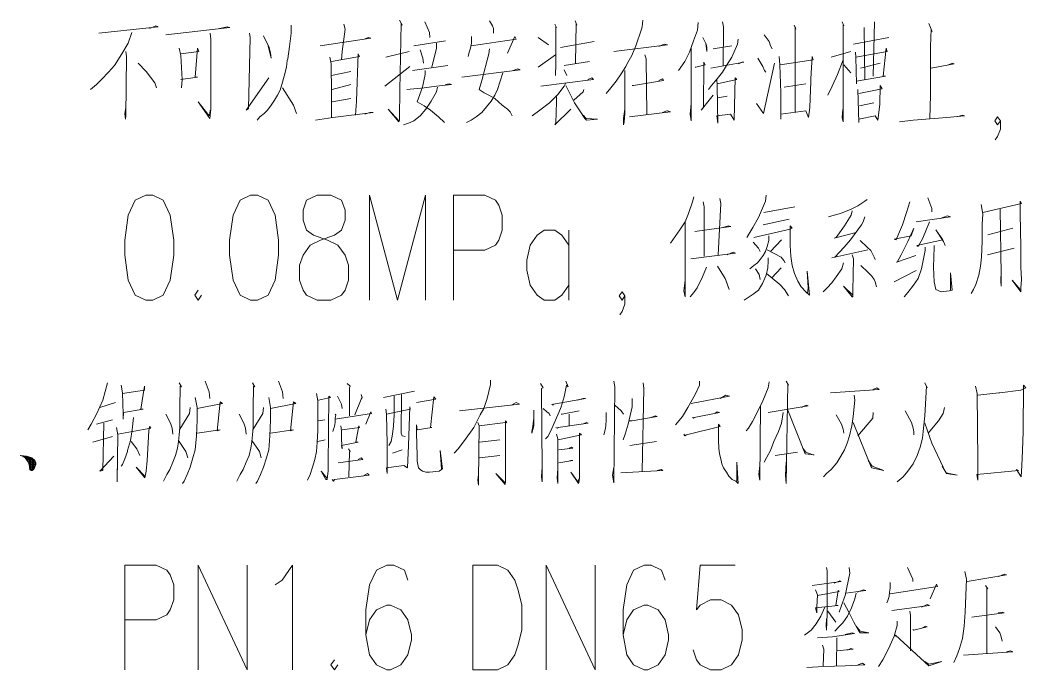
# Model space of a CAD drawing. Header units: millimetres. Extents: x 0 to 829, y 0 to 586.
# Drawn here: x 531.98 to 579.25, y 465.17 to 495.72 of the extents above; entities that cross this region are included whole.
import ezdxf

# ---------------------------------------------------------------- set-up
doc = ezdxf.new("R2010")
doc.units = ezdxf.units.MM

msp = doc.modelspace()

# ---------------------------------------------------------------- linework, layer by layer
at = {"color": 0, "lineweight": 0}
for points in [[(535.675417, 495.102444), (538.472944, 495.412889), (538.363583, 495.451694), (538.063722, 495.335278)], [(544.720639, 495.4905), (544.720639, 495.180056), (544.720639, 495.102444), (544.6395, 494.481556), (544.558361, 493.895944), (544.530139, 493.818333), (544.505444, 493.507889), (544.396083, 493.081028), (544.286722, 492.692972), (544.205583, 492.421333), (544.071528, 492.1885), (543.933944, 491.955667), (543.771667, 491.722833), (543.609389, 491.49), (543.443583, 491.334778), (543.253083, 491.179556), (543.119028, 491.024333)], [(547.193611, 495.529306), (547.250056, 495.296472), (547.112472, 494.248722), (547.08425, 493.857139)], [(549.804167, 495.723333), (549.938222, 495.4905), (549.885306, 495.568111), (549.828861, 492.421333), (549.804167, 491.14075), (549.804167, 491.024333), (549.775944, 490.946722), (549.285583, 491.528806), (549.775944, 490.985528)], [(551.000083, 495.645722), (551.215278, 495.14125), (551.2435, 494.908417)], [(554.041028, 495.684528), (554.178611, 495.451694), (554.231528, 495.335278), (554.231528, 495.218861), (554.231528, 495.102444)], [(557.110194, 495.529306), (557.194861, 495.374083), (557.166639, 495.412889), (557.166639, 493.663111), (557.138417, 493.119833)], [(558.062694, 495.684528), (558.143833, 495.4905), (558.115611, 495.568111), (558.090917, 493.701917)], [(561.241222, 495.723333), (561.213, 495.412889), (561.188306, 495.296472), (560.916667, 494.520361), (560.726167, 494.054694), (560.48275, 493.624306), (560.454528, 493.546694), (560.235806, 493.197444), (559.992389, 492.848194), (559.748972, 492.53775), (559.53025, 492.266111)], [(563.851778, 495.606917), (563.823556, 495.257667), (563.633056, 494.753194), (563.442556, 494.209917), (563.223833, 493.779528), (562.9275, 493.352667)], [(564.99125, 495.645722), (565.044167, 495.412889), (565.019472, 493.5855)], [(568.360278, 495.4905), (568.441417, 495.296472), (568.413194, 495.412889), (568.413194, 491.412389)], [(570.614528, 495.645722), (570.695667, 495.451694), (570.670972, 495.4905), (570.670972, 490.946722), (570.614528, 491.14075), (570.64275, 491.528806)], [(572.138528, 495.645722), (572.082083, 493.081028)], [(574.692639, 495.568111), (574.854917, 495.180056), (574.798472, 495.296472), (574.773778, 494.481556), (574.773778, 492.1885), (574.745556, 491.101944)], [(537.224111, 495.14125), (537.058306, 494.636778), (536.761972, 494.132306), (536.409194, 493.5855), (536.137556, 493.275056), (535.809472, 492.925806), (535.566056, 492.692972), (535.294417, 492.460139)], [(538.825722, 495.024833), (541.841972, 495.374083), (541.789056, 495.374083), (541.732611, 495.412889), (541.351611, 495.335278)], [(540.917694, 495.102444), (540.945917, 494.830806), (540.945917, 491.994472), (540.945917, 491.916861), (540.945917, 491.528806), (540.889472, 491.101944), (540.346194, 491.878056), (540.864778, 491.218361), (540.889472, 491.334778), (540.917694, 491.49)], [(542.76625, 495.102444), (542.794472, 494.908417), (542.709806, 491.567611), (542.603972, 491.49), (543.662306, 493.003417)], [(543.418889, 494.986028), (543.690528, 494.44275), (543.743444, 494.171111), (543.771667, 493.93475), (543.634083, 494.520361)], [(566.949167, 495.024833), (567.192583, 494.714389), (567.2455, 494.520361), (567.326639, 494.365139)], [(571.648167, 495.374083), (571.676389, 492.925806)], [(546.078833, 494.520361), (548.470667, 494.869611), (548.361306, 494.908417), (548.146111, 494.830806)], [(550.4815, 494.520361), (551.977278, 494.753194)], [(551.543361, 494.636778), (551.543361, 494.403944), (551.324639, 493.507889)], [(553.197889, 494.947222), (553.197889, 494.636778), (553.144972, 494.403944), (553.092056, 494.209917), (553.035611, 494.015889)], [(553.173194, 494.520361), (555.289861, 494.830806), (555.236944, 494.947222), (554.884167, 494.171111)], [(556.3235, 494.908417), (556.813861, 494.559167)], [(557.381833, 494.44275), (558.95875, 494.714389)], [(559.883028, 494.248722), (562.408917, 494.559167), (562.246639, 494.597972), (562.003222, 494.481556)], [(564.066972, 494.908417), (564.22925, 494.597972), (564.257472, 494.44275), (564.257472, 494.248722), (564.204556, 494.636778)], [(565.725028, 494.830806), (565.696806, 494.597972), (565.425167, 493.973556), (565.18175, 493.5855), (564.99125, 493.275056), (564.747833, 492.964611), (564.476194, 492.654167), (564.338611, 492.460139)], [(565.425167, 494.520361), (564.557333, 494.365139)], [(571.157806, 494.597972), (572.815861, 494.908417)], [(536.952472, 494.248722), (536.977167, 494.015889), (536.952472, 491.218361), (536.92425, 491.063139), (536.896028, 491.334778), (536.952472, 491.606417)], [(539.450139, 494.403944), (539.531278, 494.054694), (539.587722, 492.925806), (539.5595, 492.53775)], [(539.531278, 492.925806), (540.3215, 493.042222), (540.212139, 493.042222), (540.3215, 494.403944), (540.374417, 494.248722), (539.531278, 494.132306)], [(546.622111, 493.779528), (547.927389, 494.015889), (547.874472, 494.132306), (547.793333, 491.916861), (547.736889, 491.257167)], [(549.176222, 493.973556), (550.266306, 494.248722)], [(550.781361, 494.326333), (550.915417, 493.93475), (550.943639, 493.701917)], [(554.041028, 494.365139), (554.012806, 494.132306), (553.68825, 492.887), (553.554194, 492.460139), (553.797611, 492.304917), (554.012806, 492.1885), (554.284444, 492.033278), (554.64075, 491.722833), (554.884167, 491.528806), (555.018222, 491.412389), (555.102889, 491.218361)], [(556.3235, 493.507889), (557.138417, 494.0935)], [(561.350583, 494.0935), (561.4035, 493.895944), (561.431722, 491.295972)], [(563.523694, 494.403944), (563.523694, 490.985528), (563.470778, 491.295972), (563.523694, 491.800444)], [(571.02375, 494.248722), (570.099472, 493.973556)], [(571.238944, 494.209917), (571.267167, 493.973556), (571.295389, 492.731778), (571.295389, 492.848194), (572.653583, 493.081028), (572.544222, 493.081028), (572.681806, 494.403944), (572.734722, 494.248722), (571.267167, 493.973556)], [(538.391806, 492.53775), (538.310667, 492.770583), (537.901444, 493.313861), (537.520444, 493.701917)], [(546.540972, 493.973556), (546.597417, 493.663111), (546.622111, 492.304917), (546.622111, 491.14075)], [(550.428583, 493.352667), (552.086639, 493.5855)], [(557.547639, 493.5855), (558.743556, 493.779528)], [(563.714194, 493.507889), (563.742417, 493.507889), (564.176333, 493.624306), (564.123417, 493.740722), (564.095194, 491.606417), (563.985833, 491.49), (564.557333, 492.1885)], [(564.447972, 493.469083), (565.996667, 493.740722), (565.915528, 493.740722), (565.75325, 493.663111)], [(566.592861, 491.800444), (566.920944, 491.334778), (567.436, 493.701917)], [(566.649306, 493.93475), (566.892722, 493.546694), (566.973861, 493.352667), (567.030306, 493.275056)], [(567.654722, 494.015889), (567.682944, 493.624306), (567.735861, 492.304917), (567.735861, 491.451194), (567.735861, 491.063139), (567.735861, 491.295972), (568.903556, 491.451194), (569.041139, 491.14075), (569.094056, 491.606417), (569.146972, 492.848194), (569.146972, 492.964611), (569.203417, 494.015889), (569.256333, 493.857139), (567.707639, 493.624306)], [(570.670972, 493.857139), (570.399333, 493.158639), (570.152389, 492.615361), (569.937194, 492.1885)], [(570.695667, 493.624306), (571.02375, 493.23625)], [(571.485889, 493.469083), (572.410167, 493.701917)], [(574.798472, 493.469083), (575.888556, 493.663111), (575.803889, 493.701917), (575.616917, 493.624306)], [(546.622111, 493.119833), (547.521694, 493.313861)], [(549.123306, 492.615361), (550.291, 493.546694)], [(551.024778, 493.352667), (551.024778, 493.158639), (550.890722, 492.576556), (550.643778, 491.878056), (550.971861, 491.684028), (551.271722, 491.49), (551.649194, 491.179556), (551.920833, 490.907917)], [(552.73575, 493.042222), (555.480361, 493.391472), (555.374528, 493.430278), (555.155806, 493.352667)], [(554.665444, 493.23625), (554.531389, 492.809389), (554.422028, 492.460139), (554.284444, 492.1885), (554.122167, 491.916861), (553.906972, 491.645222), (553.68825, 491.373583), (553.416611, 491.179556), (553.173194, 491.024333), (552.954472, 490.907917)], [(557.547639, 493.391472), (557.681694, 493.119833)], [(560.398083, 493.352667), (560.398083, 491.334778), (560.373389, 490.946722), (560.345167, 490.7915), (560.345167, 491.101944), (560.398083, 491.528806)], [(546.650333, 492.460139), (547.521694, 492.692972)], [(550.156944, 492.460139), (550.971861, 492.53775), (551.543361, 492.615361), (552.248917, 492.692972), (552.167778, 492.731778), (551.977278, 492.692972)], [(557.628778, 492.770583), (557.547639, 492.615361), (557.247778, 492.227306), (556.866778, 491.83925), (556.404639, 491.49), (556.051861, 491.218361)], [(556.461083, 492.615361), (558.930528, 492.925806), (558.849389, 493.003417), (558.658889, 492.925806)], [(557.628778, 492.654167), (557.819278, 492.266111), (558.034472, 491.83925), (558.281417, 491.451194), (558.524833, 491.101944), (558.605972, 491.024333), (559.121028, 491.063139), (558.57775, 491.101944), (558.443694, 491.257167)], [(560.754389, 492.654167), (560.807306, 492.654167), (562.218417, 492.887), (562.1655, 492.964611), (562.003222, 492.887)], [(564.719611, 492.964611), (564.747833, 492.615361), (564.772528, 490.869111), (564.719611, 491.218361), (565.37225, 491.295972), (565.534528, 491.024333), (565.587444, 493.003417), (565.672111, 492.925806), (564.747833, 492.731778)], [(568.903556, 492.731778), (567.898139, 492.576556)], [(571.348306, 492.460139), (571.40475, 490.907917), (571.40475, 491.063139), (572.163222, 491.218361), (572.300806, 491.024333), (572.381944, 491.761639), (572.410167, 492.654167), (572.491306, 492.498944), (571.40475, 492.266111)], [(544.967583, 491.334778), (544.83, 491.722833), (544.314944, 492.53775)], [(551.596278, 492.576556), (551.543361, 492.343722), (551.296417, 491.916861), (551.053, 491.528806), (550.781361, 491.218361), (550.4815, 490.985528), (550.238083, 490.869111), (549.994667, 490.7915)], [(558.471917, 492.460139), (558.443694, 492.343722), (558.009778, 491.955667)], [(565.209972, 492.149694), (564.772528, 492.072083)], [(546.650333, 491.878056), (547.521694, 492.033278)], [(557.194861, 492.110889), (557.194861, 491.878056), (557.166639, 490.869111), (557.110194, 490.7915), (557.872194, 491.528806)], [(571.429444, 491.684028), (572.110306, 491.83925)], [(545.863639, 491.024333), (546.678556, 491.14075), (548.580028, 491.373583), (548.41775, 491.373583), (548.174333, 491.295972)], [(560.616806, 491.179556), (562.5465, 491.412389), (562.408917, 491.451194), (562.384222, 491.451194), (562.1655, 491.373583)], [(573.306222, 490.946722), (573.958861, 491.024333), (575.53225, 491.14075), (576.375389, 491.218361), (576.29425, 491.257167), (575.994389, 491.179556)], [(577.814722, 490.093), (577.924083, 490.248222), (578.061667, 490.597472), (578.061667, 490.985528), (577.924083, 491.179556), (577.790028, 490.985528), (577.924083, 490.7915), (578.061667, 490.985528)], [(548.400111, 482.557667), (548.400111, 487.485972), (549.712444, 482.557667), (551.028306, 487.485972), (551.028306, 482.557667)], [(552.344167, 482.557667), (552.344167, 487.485972), (553.822306, 487.485972), (554.316194, 487.253139), (554.478472, 487.016778), (554.644278, 486.547583), (554.644278, 485.842028), (554.478472, 485.372833), (554.316194, 485.14), (553.822306, 484.903639), (552.344167, 484.903639)], [(567.040889, 487.485972), (567.012667, 487.214333), (566.684583, 486.438222), (566.412944, 485.972556), (566.141306, 485.506889)], [(563.643639, 487.408361), (563.587194, 487.175528), (563.400222, 486.63225), (563.234417, 486.244194), (562.991, 485.856139), (562.772278, 485.545694), (562.557083, 485.23525)], [(564.077556, 487.175528), (564.134, 486.942694), (564.134, 484.614361)], [(564.86425, 487.33075), (564.920694, 487.097917), (564.783111, 484.691972)], [(566.931528, 486.671056), (568.399083, 486.942694)], [(571.792806, 487.291944), (571.686972, 487.214333), (571.358889, 486.9815), (571.034333, 486.826278), (570.543972, 486.63225), (570.244111, 486.554639), (569.972472, 486.477028)], [(573.803639, 487.175528), (573.641361, 486.671056), (573.450861, 486.088972), (573.260361, 485.662111), (573.154528, 485.390472), (573.069861, 485.429278), (573.860083, 485.5845), (573.994139, 485.93375), (573.697806, 485.312861), (573.397944, 484.691972), (573.207444, 484.342722), (573.179222, 484.342722), (574.075278, 484.653167)], [(574.646778, 487.369556), (574.837278, 486.865083), (574.837278, 486.709861)], [(577.147972, 487.059111), (577.229111, 486.593444), (577.200889, 486.127778), (577.200889, 485.312861), (577.172667, 484.575556), (577.11975, 484.148694), (577.038611, 483.721833), (576.901028, 483.294972), (576.795194, 483.062139), (576.685833, 482.868111)], [(577.229111, 486.671056), (579.049444, 487.097917), (578.993, 487.214333), (578.993, 486.63225), (579.021222, 485.041222), (579.021222, 484.226306), (579.021222, 484.109889), (579.049444, 483.527806), (579.021222, 483.13975), (579.021222, 482.945722), (578.615528, 483.489), (578.993, 483.062139)], [(571.686972, 486.477028), (571.605833, 486.244194), (571.521167, 486.088972), (571.006111, 485.390472), (570.70625, 485.041222), (570.272333, 484.575556), (570.138278, 484.53675), (571.821028, 484.924806)], [(571.08725, 486.748667), (571.034333, 486.554639), (570.734472, 486.050167), (570.328778, 485.506889), (570.244111, 485.468083), (571.27775, 485.739722)], [(574.1035, 486.244194), (575.708639, 486.477028), (575.571056, 486.515833), (575.218278, 486.399417)], [(578.044028, 486.826278), (578.096944, 483.760639), (578.096944, 483.217361), (578.07225, 483.450194), (578.096944, 483.915861)], [(563.234417, 486.244194), (563.234417, 482.712889), (563.1815, 482.984528), (563.234417, 483.489)], [(563.696556, 485.778528), (565.382833, 486.011361), (565.273472, 486.050167), (565.001833, 485.972556)], [(566.469389, 485.506889), (568.180361, 485.894944), (568.180361, 486.050167), (568.2615, 485.93375), (568.180361, 485.894944), (568.180361, 485.118833), (568.208583, 484.614361), (568.2615, 484.1875), (568.370861, 483.799444), (568.533139, 483.450194), (568.695417, 483.178556), (568.914139, 482.945722), (569.076417, 482.7905), (568.967056, 483.915861), (569.0235, 483.13975), (568.995278, 482.868111)], [(566.903306, 486.088972), (568.127444, 486.360611)], [(574.727917, 486.244194), (574.403361, 485.468083), (574.184639, 485.080028), (574.131722, 485.118833), (575.352333, 485.390472), (575.027778, 485.856139), (575.380556, 485.312861), (575.461694, 485.118833)], [(557.766361, 485.14), (557.438278, 485.609194), (557.106667, 485.842028), (556.616306, 485.842028), (556.284694, 485.609194), (555.956611, 485.14), (555.794333, 484.434444), (555.794333, 483.96525), (555.956611, 483.259694), (556.284694, 482.7905), (556.616306, 482.557667), (557.106667, 482.557667), (557.438278, 482.7905), (557.766361, 483.259694)], [(557.766361, 485.842028), (557.766361, 482.557667)], [(567.174944, 485.5845), (567.174944, 485.351667), (567.093806, 485.080028), (567.012667, 484.847194), (566.903306, 484.653167), (566.76925, 484.459139), (566.631667, 484.303917), (566.469389, 484.1875), (566.278889, 484.032278)], [(578.640222, 485.93375), (577.472528, 485.623306)], [(566.441167, 485.274056), (566.684583, 485.002417), (566.76925, 484.847194)], [(567.774667, 485.390472), (567.256083, 484.847194), (567.093806, 484.924806), (567.746444, 484.575556), (567.8805, 484.420333), (567.936944, 484.303917)], [(571.46825, 485.351667), (571.792806, 485.041222), (571.958611, 484.886), (572.03975, 484.730778), (572.120889, 484.575556), (572.173806, 484.459139)], [(574.946639, 485.118833), (574.946639, 485.041222), (574.918417, 484.109889), (574.946639, 483.411389), (575.027778, 483.062139), (575.271194, 482.945722), (575.652194, 482.984528), (575.789778, 483.023333), (575.708639, 483.83825), (575.708639, 483.023333)], [(563.506056, 484.497944), (565.598028, 484.769583), (565.492194, 484.808389), (565.220556, 484.691972)], [(571.08725, 484.691972), (571.143694, 484.497944), (571.115472, 482.984528), (571.115472, 482.712889), (571.08725, 482.712889), (570.681556, 483.217361), (571.115472, 482.7905)], [(574.512722, 485.041222), (574.512722, 484.886), (574.346917, 484.032278), (574.184639, 483.566611), (573.969444, 483.256167), (573.697806, 482.906917), (573.532, 482.712889)], [(577.444306, 484.691972), (578.696667, 485.002417)], [(564.239833, 484.109889), (564.049333, 483.644222), (563.805917, 483.13975), (563.643639, 482.906917), (563.481361, 482.712889)], [(564.758417, 484.148694), (565.111194, 483.566611), (565.192333, 483.372583), (565.301694, 483.062139), (565.164111, 483.450194)], [(567.146722, 484.53675), (567.146722, 484.381528), (567.122028, 484.071083), (567.040889, 483.721833), (566.875083, 483.333778), (566.684583, 483.023333), (566.441167, 482.829306), (566.19775, 482.674083), (566.00725, 482.557667)], [(570.681556, 484.303917), (570.600417, 484.032278), (570.328778, 483.644222), (570.138278, 483.372583), (569.919556, 483.13975), (569.729056, 482.945722)], [(571.496472, 484.1875), (571.821028, 483.877056), (572.011528, 483.683028), (572.120889, 483.527806), (572.173806, 483.411389), (572.23025, 483.178556)], [(566.550528, 484.032278), (566.712806, 483.760639), (566.76925, 483.527806)], [(567.746444, 484.071083), (567.312528, 483.605417), (567.065583, 483.799444), (567.69, 483.294972), (567.908722, 483.062139), (568.099222, 482.751694)], [(573.069861, 483.411389), (574.1035, 483.954667)], [(540.346194, 483.026861), (540.183917, 482.7905), (540.346194, 482.557667), (540.512, 482.7905)], [(560.16525, 481.859167), (560.274611, 482.014389), (560.408667, 482.363639), (560.408667, 482.751694), (560.274611, 482.945722), (560.137028, 482.751694), (560.274611, 482.557667), (560.408667, 482.751694)], [(536.081111, 478.666528), (535.862389, 477.851611), (535.59075, 477.230722), (535.319111, 476.72625), (535.156833, 476.454611)], [(536.73375, 478.550111), (536.786667, 478.200861), (536.814889, 477.191917), (536.814889, 476.959083), (536.839583, 477.269528), (537.763861, 477.42475), (537.6545, 477.42475), (537.820306, 478.511306), (537.820306, 478.317278), (536.786667, 478.162056)], [(539.450139, 478.666528), (539.5595, 478.4725), (539.503056, 478.511306), (539.478361, 477.463556), (539.478361, 476.997889), (539.478361, 476.571028), (539.450139, 476.21825), (539.421917, 475.907806), (539.369, 475.597361), (539.287861, 475.248111), (539.150278, 474.937667), (539.016222, 474.588417), (538.878639, 474.355583), (538.716361, 474.045139)], [(540.67075, 478.744139), (540.86125, 478.239667), (540.889472, 477.929222)], [(542.900306, 478.666528), (543.009667, 478.4725), (542.953222, 478.511306), (542.928528, 477.463556), (542.928528, 476.997889), (542.928528, 476.571028), (542.900306, 476.21825), (542.872083, 475.907806), (542.819167, 475.597361), (542.738028, 475.248111), (542.600444, 474.937667), (542.466389, 474.588417), (542.328806, 474.355583), (542.166528, 474.045139)], [(544.124444, 478.744139), (544.311417, 478.239667), (544.339639, 477.929222)], [(547.355889, 478.627722), (547.493472, 478.511306), (547.46525, 478.433694), (547.46525, 477.114306)], [(554.093944, 478.782944), (554.093944, 478.588917), (553.931667, 477.929222), (553.769389, 477.463556), (553.607111, 477.153111), (553.30725, 476.571028), (552.873333, 475.946611), (552.573472, 475.558556), (552.382972, 475.364528)], [(556.432861, 478.627722), (556.566917, 478.433694), (556.485778, 478.394889), (556.514, 474.627222), (556.514, 474.006333), (556.485778, 474.239167), (556.514, 474.704833)], [(557.62525, 478.744139), (557.734611, 478.4725), (557.653472, 478.550111), (557.544111, 478.006833), (557.410056, 477.541167), (557.381833, 477.463556), (557.247778, 477.153111), (557.081972, 476.765056), (556.919694, 476.415806), (556.785639, 476.140639), (556.676278, 476.024222)], [(559.883028, 478.744139), (559.935944, 478.4725), (559.883028, 473.967528), (559.826583, 474.316778), (559.883028, 474.704833)], [(561.265917, 478.666528), (561.294139, 478.394889), (561.213, 474.510806)], [(563.904694, 478.744139), (563.904694, 478.550111), (563.714194, 478.12325), (563.361417, 477.502361), (563.114472, 477.0755), (562.789917, 476.687444)], [(567.192583, 478.705333), (567.136139, 478.433694), (566.892722, 477.812806), (566.621083, 477.269528), (566.402361, 476.842667), (566.211861, 476.532222), (566.1025, 476.415806)], [(567.979278, 478.744139), (568.088639, 478.550111), (568.060417, 478.627722), (567.979278, 473.928722), (567.951056, 474.316778), (567.979278, 474.937667)], [(570.07125, 478.200861), (572.353722, 478.356083), (572.244361, 478.433694), (572.053861, 478.356083)], [(574.498611, 478.666528), (574.607972, 478.433694), (574.57975, 478.511306), (574.498611, 477.114306), (574.445694, 476.532222), (574.392778, 476.063028), (574.283417, 475.636167), (574.145833, 475.248111), (573.955333, 474.860056), (573.711917, 474.510806), (573.493194, 474.239167), (573.196861, 474.006333)], [(576.890444, 478.511306), (576.971583, 478.162056), (576.999806, 474.976472), (576.999806, 474.860056), (576.999806, 474.083944), (576.946889, 474.355583), (578.901278, 474.549611), (578.820139, 474.588417), (579.038861, 474.239167), (579.063556, 474.782444), (579.091778, 475.480944), (579.12, 476.377), (579.144694, 478.550111), (579.254056, 478.433694), (579.010639, 478.317278), (578.033444, 478.200861), (577.977, 478.200861), (576.999806, 478.084444)], [(540.208611, 477.968028), (540.293278, 477.502361), (540.293278, 476.920278), (540.265056, 476.179444), (540.208611, 475.51975), (540.102778, 475.131694), (539.965194, 474.704833), (539.831139, 474.355583), (539.693556, 474.045139), (539.612417, 473.928722)], [(543.662306, 477.968028), (543.743444, 477.502361), (543.743444, 476.920278), (543.715222, 476.179444), (543.662306, 475.51975), (543.552944, 475.131694), (543.415361, 474.704833), (543.281306, 474.355583), (543.143722, 474.045139), (543.062583, 473.928722)], [(545.916556, 478.162056), (545.969472, 477.812806), (545.969472, 477.036694), (545.969472, 476.415806), (545.944778, 475.869), (545.916556, 475.442139), (545.835417, 475.054083), (545.726056, 474.704833), (545.616694, 474.355583), (545.482639, 474.083944)], [(545.997694, 477.851611), (546.569194, 477.968028), (546.488056, 478.045639), (546.459833, 474.782444), (546.459833, 474.510806), (546.431611, 474.277972), (546.406917, 474.12275), (546.350472, 474.12275), (546.13175, 474.510806), (546.406917, 474.161556), (546.431611, 474.316778)], [(546.89375, 478.045639), (547.08425, 477.657583), (547.112472, 477.463556)], [(548.008528, 478.12325), (548.061444, 477.968028), (548.008528, 477.890417), (547.708667, 477.153111)], [(549.066861, 477.968028), (550.509722, 478.278472)], [(549.557222, 478.045639), (549.557222, 477.153111), (549.529, 476.648639), (549.476083, 476.257056), (549.419639, 475.907806), (549.313806, 475.713778)], [(549.91, 478.12325), (549.881778, 476.299389), (549.938222, 476.179444), (550.072278, 476.140639)], [(550.615556, 477.735194), (551.511611, 477.890417), (551.430472, 478.006833), (551.268194, 476.571028), (551.324639, 476.571028), (550.643778, 476.454611), (550.615556, 476.687444), (550.615556, 476.299389), (550.643778, 475.248111), (550.643778, 474.976472), (550.672, 474.82125), (550.696694, 474.666028), (550.781361, 474.588417), (550.887194, 474.510806), (551.053, 474.472), (551.215278, 474.472), (551.677417, 474.510806), (551.786778, 474.588417), (551.839694, 474.627222), (551.730333, 475.480944), (551.786778, 474.627222)], [(563.523694, 477.696389), (565.315806, 478.045639), (565.153528, 478.084444), (564.881889, 477.929222)], [(571.186028, 478.084444), (571.210722, 477.851611), (571.129583, 477.0755), (571.076667, 476.648639), (570.967306, 476.179444), (570.857944, 475.830194), (570.723889, 475.51975), (570.561611, 475.209306), (570.371111, 474.898861), (570.099472, 474.588417), (569.88075, 474.394389), (569.746694, 474.239167)], [(535.728333, 477.502361), (536.462111, 477.735194)], [(539.965194, 477.502361), (539.936972, 477.230722), (539.478361, 476.493417)], [(540.293278, 477.463556), (541.485667, 477.696389), (541.379833, 477.774), (541.24225, 476.415806), (541.379833, 476.454611), (540.293278, 476.299389)], [(543.415361, 477.502361), (543.390667, 477.230722), (542.928528, 476.493417)], [(543.743444, 477.463556), (544.939361, 477.696389), (544.83, 477.774), (544.692417, 476.415806), (544.83, 476.454611), (543.743444, 476.299389)], [(549.176222, 477.42475), (549.204444, 477.191917), (549.232667, 475.791389), (549.232667, 475.403333), (549.232667, 474.394389), (549.204444, 474.666028), (550.019361, 474.782444), (550.181639, 474.666028), (550.234556, 475.713778), (550.291, 477.541167), (550.319222, 477.42475), (549.204444, 477.191917)], [(552.626389, 477.347139), (555.452139, 477.657583), (555.289861, 477.735194)], [(555.289861, 477.735194), (555.071139, 477.618778)], [(556.976139, 477.657583), (557.029056, 477.618778), (557.057278, 477.657583), (558.549528, 477.929222), (558.440167, 477.929222), (558.168528, 477.851611)], [(559.935944, 477.618778), (560.235806, 477.347139), (560.345167, 477.191917)], [(560.750861, 477.929222), (560.750861, 477.541167), (560.560361, 476.72625), (560.426306, 476.257056), (560.316944, 475.985417)], [(566.783361, 477.579972), (566.755139, 474.083944), (566.702222, 474.355583), (566.755139, 474.782444)], [(567.136139, 477.269528), (569.012917, 477.579972), (568.92825, 477.618778), (568.713056, 477.502361)], [(575.422889, 477.502361), (575.369972, 477.230722), (575.15125, 476.881472), (574.664417, 476.299389)], [(537.301722, 477.036694), (537.248806, 476.454611), (537.167667, 475.946611), (537.030083, 475.480944), (537.030083, 475.442139), (536.896028, 475.092889), (536.786667, 474.82125), (536.73375, 474.743639)], [(538.825722, 477.191917), (539.040917, 476.765056), (539.122056, 476.532222), (539.150278, 476.257056)], [(542.275889, 477.191917), (542.491083, 476.765056), (542.57575, 476.532222), (542.600444, 476.257056)], [(546.784389, 477.191917), (546.812611, 477.153111), (546.784389, 476.997889), (546.784389, 476.803861), (546.759694, 476.609833), (546.70325, 476.493417), (546.678556, 476.377)], [(546.784389, 476.959083), (548.498889, 477.230722), (548.470667, 477.308333), (548.22725, 476.72625)], [(556.133, 477.385944), (556.133, 476.920278), (556.133, 476.648639), (556.023639, 476.299389), (556.023639, 476.377), (556.076556, 476.609833), (556.104778, 476.920278)], [(556.566917, 477.463556), (556.729194, 477.308333), (556.838556, 477.230722), (556.891472, 477.114306)], [(557.410056, 477.191917), (557.462972, 477.191917), (558.253194, 477.347139)], [(557.791056, 477.191917), (557.791056, 476.648639)], [(559.53025, 477.269528), (559.53025, 476.920278), (559.502028, 476.648639), (559.473806, 476.454611), (559.420889, 476.21825)], [(560.616806, 476.881472), (560.750861, 476.881472), (561.918556, 477.0755), (561.837417, 477.114306), (561.622222, 477.036694)], [(563.576611, 477.036694), (563.633056, 476.997889), (563.65775, 477.036694), (564.853667, 477.269528), (564.744306, 477.308333), (564.638472, 477.230722)], [(567.841694, 477.269528), (567.760556, 476.765056), (567.6265, 476.377), (567.407778, 475.907806), (567.2455, 475.480944), (567.083222, 475.1705), (566.945639, 474.937667)], [(568.060417, 477.385944), (568.875333, 475.325722), (569.30925, 475.286917), (569.256333, 475.286917), (568.903556, 475.403333), (568.765972, 475.597361)], [(570.342889, 477.153111), (570.586306, 476.72625), (570.667444, 476.493417), (570.695667, 476.299389)], [(572.082083, 477.269528), (572.053861, 476.997889), (571.348306, 476.179444)], [(573.574333, 477.347139), (573.874194, 476.803861), (573.955333, 476.532222), (573.983556, 476.377), (573.983556, 476.21825)], [(536.324528, 476.920278), (535.562528, 476.72625)], [(535.918833, 476.765056), (535.862389, 474.549611), (535.728333, 474.510806), (536.377444, 475.209306)], [(536.515028, 476.571028), (536.567944, 476.21825), (536.54325, 474.006333), (536.54325, 474.316778), (536.54325, 474.627222)], [(536.567944, 476.257056), (538.116639, 476.532222), (538.063722, 476.609833), (538.0355, 476.415806), (537.954361, 475.015278), (537.901444, 474.510806), (537.845, 474.200361), (537.439306, 474.704833), (537.845, 474.277972)], [(546.297556, 476.920278), (545.997694, 476.881472)], [(547.056028, 476.648639), (547.08425, 476.415806), (547.08425, 475.985417), (547.112472, 475.558556), (547.08425, 475.713778), (547.870944, 475.869), (547.765111, 475.869), (547.899167, 476.648639), (547.927389, 476.571028), (547.112472, 476.454611)], [(553.49775, 476.803861), (553.550667, 476.648639), (553.522444, 474.083944), (553.522444, 473.851111), (553.49775, 474.083944), (553.522444, 474.355583)], [(553.550667, 476.648639), (554.7995, 476.803861), (554.7995, 476.881472), (554.855944, 476.803861), (554.7995, 476.765056), (554.7995, 474.045139), (554.774806, 473.889917), (554.337361, 474.394389), (554.774806, 473.967528)], [(557.163111, 476.571028), (557.219556, 476.532222), (557.272472, 476.571028), (558.687111, 476.765056), (558.605972, 476.803861), (558.415472, 476.72625)], [(563.170917, 476.257056), (563.223833, 476.179444), (563.304972, 476.21825), (564.881889, 476.609833), (564.80075, 476.72625), (564.80075, 476.532222), (564.80075, 475.946611), (564.825444, 475.597361), (564.853667, 475.325722), (564.910111, 475.092889), (564.963028, 474.860056), (565.044167, 474.666028), (565.18175, 474.472), (565.287583, 474.277972), (565.453389, 474.12275), (565.615667, 474.045139), (565.725028, 473.928722), (565.668583, 474.937667), (565.668583, 474.045139)], [(571.129583, 476.803861), (572.000944, 474.666028), (572.572444, 474.549611), (572.025639, 474.743639), (571.838667, 475.015278)], [(574.498611, 476.765056), (574.826694, 475.830194), (575.504028, 474.394389), (576.022611, 474.316778), (575.504028, 474.433194), (575.313528, 474.743639)], [(536.324528, 476.140639), (535.40025, 475.869)], [(557.191333, 476.257056), (557.247778, 476.024222), (557.247778, 475.209306), (557.247778, 473.928722), (557.219556, 474.200361), (557.247778, 474.627222)], [(557.272472, 475.985417), (558.359028, 476.21825), (558.277889, 476.299389), (558.277889, 476.101833), (558.277889, 474.743639), (558.277889, 474.277972), (558.277889, 474.200361), (558.253194, 474.045139), (558.224972, 473.928722), (557.872194, 474.472), (558.19675, 474.006333), (558.253194, 474.161556)], [(537.195889, 475.907806), (537.467528, 475.558556), (537.601583, 475.248111)], [(539.421917, 475.946611), (539.774694, 475.442139), (539.855833, 475.131694)], [(542.872083, 475.946611), (543.224861, 475.442139), (543.306, 475.131694)], [(546.32225, 475.985417), (545.969472, 475.907806)], [(554.527861, 475.985417), (553.578889, 475.869)], [(557.300694, 475.51975), (557.953333, 475.597361), (557.896889, 475.636167), (557.791056, 475.597361)], [(560.6415, 475.713778), (561.893861, 475.907806)], [(532.003, 475.248111), (532.274639, 475.209306), (532.440444, 475.1705), (532.521583, 475.131694), (532.5745, 475.092889), (532.630944, 475.054083), (532.683861, 474.976472), (532.712083, 474.898861), (532.712083, 474.82125), (532.655639, 474.666028), (532.602722, 474.588417), (532.549806, 474.549611), (532.493361, 474.549611), (532.440444, 474.588417), (532.412222, 474.666028), (532.412222, 474.743639), (532.384, 474.860056), (532.331083, 474.976472), (532.221722, 475.131694), (532.112361, 475.209306), (531.978306, 475.248111)], [(532.112361, 475.209306), (532.249944, 475.209306)], [(532.1935, 475.1705), (532.1935, 475.209306)], [(532.412222, 475.1705), (532.1935, 475.1705)], [(532.221722, 475.131694), (532.521583, 475.131694)], [(532.249944, 475.209306), (532.249944, 475.092889)], [(532.302861, 475.015278), (532.302861, 475.1705)], [(532.359306, 475.1705), (532.359306, 474.937667)], [(532.412222, 474.666028), (532.412222, 475.1705)], [(532.465139, 475.131694), (532.465139, 474.588417)], [(532.521583, 474.549611), (532.521583, 475.131694)], [(546.921972, 474.898861), (548.089667, 475.054083), (548.008528, 475.131694), (547.870944, 475.054083)], [(547.408806, 475.558556), (547.493472, 475.442139), (547.46525, 475.403333), (547.437028, 474.239167)], [(549.938222, 475.51975), (549.476083, 475.364528)], [(553.578889, 475.131694), (554.527861, 475.248111)], [(568.522556, 475.403333), (567.464222, 475.248111)], [(532.5745, 475.092889), (532.249944, 475.092889)], [(532.302861, 475.054083), (532.602722, 475.054083)], [(532.683861, 474.976472), (532.331083, 474.976472)], [(532.384, 474.898861), (532.712083, 474.898861)], [(532.712083, 474.82125), (532.412222, 474.82125)], [(532.412222, 474.743639), (532.683861, 474.743639)], [(532.655639, 474.666028), (532.412222, 474.666028)], [(532.5745, 475.092889), (532.5745, 474.588417)], [(532.630944, 474.627222), (532.630944, 475.054083)], [(532.683861, 474.976472), (532.683861, 474.743639)], [(557.300694, 474.898861), (557.953333, 475.015278), (557.872194, 475.015278), (557.762833, 474.976472)], [(532.440444, 474.588417), (532.602722, 474.588417)], [(546.650333, 474.12275), (546.70325, 474.045139), (546.759694, 474.12275), (548.389528, 474.316778), (548.308389, 474.394389), (548.089667, 474.277972)], [(560.207583, 474.433194), (562.190194, 474.549611), (562.109056, 474.588417), (561.918556, 474.549611)], [(536.896028, 465.165722), (536.896028, 470.097556), (538.374167, 470.097556), (538.868056, 469.861194), (539.033861, 469.628361), (539.196139, 469.159167), (539.196139, 468.453611), (539.033861, 467.984417), (538.868056, 467.748056), (538.374167, 467.515222), (536.896028, 467.515222)], [(540.346194, 465.165722), (540.346194, 470.097556), (542.646306, 465.165722), (542.646306, 470.097556)], [(543.962167, 469.159167), (544.29025, 469.392), (544.784139, 470.097556), (544.784139, 465.165722)], [(550.206333, 469.392), (550.040528, 469.861194), (549.550167, 470.097556), (549.222083, 470.097556), (548.728194, 469.861194), (548.400111, 469.159167), (548.234306, 467.984417), (548.234306, 466.809667), (548.400111, 465.871278), (548.728194, 465.402083), (549.222083, 465.165722), (549.384361, 465.165722), (549.87825, 465.402083), (550.206333, 465.871278), (550.372139, 466.576833), (550.372139, 466.809667), (550.206333, 467.515222), (549.87825, 467.984417), (549.384361, 468.21725), (549.222083, 468.21725), (548.728194, 467.984417), (548.400111, 467.515222), (548.234306, 466.809667)], [(556.711556, 465.165722), (556.711556, 470.097556), (559.011667, 465.165722), (559.011667, 470.097556)], [(562.296028, 469.392), (562.13375, 469.861194), (561.639861, 470.097556), (561.311778, 470.097556), (560.817889, 469.861194), (560.489806, 469.159167), (560.324, 467.984417), (560.324, 466.809667), (560.489806, 465.871278), (560.817889, 465.402083), (561.311778, 465.165722), (561.477583, 465.165722), (561.967944, 465.402083), (562.296028, 465.871278), (562.461833, 466.576833), (562.461833, 466.809667), (562.296028, 467.515222), (561.967944, 467.984417), (561.477583, 468.21725), (561.311778, 468.21725), (560.817889, 467.984417), (560.489806, 467.515222), (560.324, 466.809667)], [(565.583917, 470.097556), (563.939972, 470.097556), (563.777694, 467.984417), (563.939972, 468.21725), (564.433861, 468.453611), (564.92775, 468.453611), (565.418111, 468.21725), (565.749722, 467.748056), (565.912, 467.046028), (565.912, 466.576833), (565.749722, 465.871278), (565.418111, 465.402083), (564.92775, 465.165722), (564.433861, 465.165722), (563.939972, 465.402083), (563.777694, 465.634917), (563.611889, 466.104111)], [(569.887806, 469.981139), (569.916028, 469.825917), (569.916028, 467.808028), (569.887806, 467.028389), (569.859583, 467.261222), (569.887806, 467.571667)], [(570.946139, 469.981139), (570.974361, 469.7095), (570.755639, 468.66175), (570.593361, 468.196083), (570.484, 467.885639)], [(573.69075, 469.981139), (573.853028, 469.631889), (573.934167, 469.437861), (573.934167, 469.321444)], [(576.382444, 469.787111), (576.463583, 469.437861), (576.435361, 468.66175), (576.407139, 467.885639), (576.354222, 467.222417), (576.273083, 466.640333), (576.1355, 466.174667), (576.001444, 465.825417), (575.863861, 465.514972)], [(576.488278, 469.321444), (578.336833, 469.631889), (578.227472, 469.670694), (577.984056, 469.554278)], [(569.206944, 469.127417), (570.565139, 469.321444), (570.512222, 469.36025), (570.240583, 469.243833)], [(572.875833, 469.282639), (572.875833, 469.011), (572.847611, 468.816972), (572.822917, 468.622944), (572.766472, 468.428917), (572.713556, 468.3125)], [(572.875833, 468.739361), (575.105389, 469.088611), (575.048944, 469.205028), (574.752611, 468.506528)], [(577.359639, 469.127417), (577.469, 468.972194), (577.412556, 469.011), (577.412556, 465.941833)], [(569.37275, 468.933389), (569.453889, 468.700556), (569.425667, 468.118472), (569.425667, 467.846833), (569.37275, 468.079667), (570.431083, 468.196083), (570.321722, 468.196083), (570.431083, 468.894583), (570.484, 468.855778), (569.453889, 468.66175)], [(571.274222, 468.778167), (571.217778, 468.506528), (571.0555, 468.079667), (570.865, 467.688083), (570.649806, 467.377639), (570.459306, 467.183611), (570.268806, 466.989583)], [(570.783861, 468.778167), (571.736361, 468.894583), (571.627, 468.933389), (571.327139, 468.816972)], [(569.806667, 468.118472), (569.616167, 467.688083), (569.397444, 467.338833), (569.154028, 467.028389), (568.854167, 466.795556)], [(570.702722, 468.3125), (570.946139, 467.846833), (571.164861, 467.416444), (571.408278, 466.989583), (571.464722, 466.911972), (571.870417, 466.911972), (571.464722, 466.989583), (571.274222, 467.222417)], [(572.956972, 467.96325), (574.724389, 468.196083), (574.615028, 468.234889), (574.343389, 468.118472)], [(569.940722, 467.924444), (570.321722, 467.416444)], [(573.800111, 467.924444), (573.828333, 467.726889), (573.828333, 466.05825)], [(576.707, 467.649278), (578.227472, 467.846833), (578.146333, 467.885639), (577.955833, 467.846833)], [(573.200389, 467.45525), (573.200389, 467.261222), (573.066333, 466.75675), (572.875833, 466.329889), (572.685333, 465.941833), (572.523056, 465.631389), (572.332556, 465.320944)], [(573.934167, 467.067194), (573.990611, 467.028389), (574.615028, 467.183611), (574.533889, 467.222417), (574.396306, 467.144806)], [(577.821778, 467.183611), (578.036972, 466.911972), (578.093417, 466.717944), (578.146333, 466.523917)], [(569.453889, 466.679139), (570.159444, 466.717944), (571.193083, 466.873167), (571.083722, 466.911972), (570.755639, 466.834361)], [(570.374639, 466.679139), (570.349944, 465.35975)], [(573.094556, 466.75675), (573.11925, 466.795556), (574.696167, 465.35975), (575.295889, 465.553778), (574.696167, 465.437361), (574.505667, 465.553778)], [(569.697306, 466.329889), (569.750222, 466.135861), (569.725528, 465.35975)], [(570.374639, 466.05825), (571.136639, 466.135861), (571.027278, 466.174667), (570.865, 466.097056)], [(576.326, 465.864222), (577.469, 465.941833), (578.636694, 466.019444), (578.527333, 466.05825), (578.336833, 466.019444)], [(546.756167, 465.634917), (546.590361, 465.402083), (546.756167, 465.165722), (546.918444, 465.402083)], [(568.963528, 465.282139), (569.750222, 465.320944), (570.755639, 465.35975), (571.679917, 465.398556), (571.570556, 465.476167), (571.355361, 465.398556)]]:
    msp.add_lwpolyline(points, dxfattribs=at)
for points in [[(537.883806, 487.485972), (537.389917, 487.253139), (537.061833, 486.547583), (536.896028, 485.372833), (536.896028, 484.670806), (537.061833, 483.496056), (537.389917, 482.7905), (537.883806, 482.557667), (538.211889, 482.557667), (538.705778, 482.7905), (539.033861, 483.496056), (539.196139, 484.670806), (539.196139, 485.372833), (539.033861, 486.547583), (538.705778, 487.253139), (538.211889, 487.485972)], [(542.812111, 487.485972), (542.318222, 487.253139), (541.990139, 486.547583), (541.827861, 485.372833), (541.827861, 484.670806), (541.990139, 483.496056), (542.318222, 482.7905), (542.812111, 482.557667), (543.140194, 482.557667), (543.634083, 482.7905), (543.962167, 483.496056), (544.127972, 484.670806), (544.127972, 485.372833), (543.962167, 486.547583), (543.634083, 487.253139), (543.140194, 487.485972)], [(545.934194, 487.485972), (545.440306, 487.253139), (545.278028, 486.783944), (545.278028, 486.311222), (545.440306, 485.842028), (545.768389, 485.609194), (546.428083, 485.372833), (546.918444, 485.14), (547.250056, 484.670806), (547.412333, 484.201611), (547.412333, 483.496056), (547.250056, 483.026861), (547.08425, 482.7905), (546.590361, 482.557667), (545.934194, 482.557667), (545.440306, 482.7905), (545.278028, 483.026861), (545.112222, 483.496056), (545.112222, 484.201611), (545.278028, 484.670806), (545.606111, 485.14), (546.1, 485.372833), (546.756167, 485.609194), (547.08425, 485.842028), (547.250056, 486.311222), (547.250056, 486.783944), (547.08425, 487.253139), (546.590361, 487.485972)], [(553.261389, 465.165722), (553.261389, 470.097556), (554.411444, 470.097556), (554.901806, 469.861194), (555.233417, 469.392), (555.395694, 468.922806), (555.5615, 468.21725), (555.5615, 467.046028), (555.395694, 466.340472), (555.233417, 465.871278), (554.901806, 465.402083), (554.411444, 465.165722)]]:
    msp.add_lwpolyline(points, close=True, dxfattribs=at)

doc.saveas('drawing.dxf')
